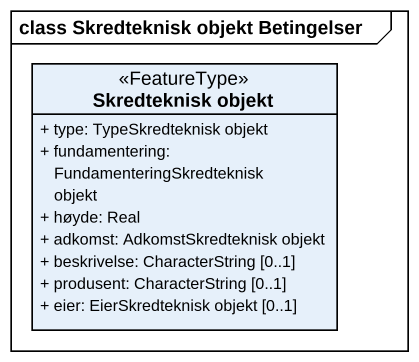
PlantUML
@startuml
mainframe class Skredteknisk objekt Betingelser
hide circle
hide empty members
skinparam classAttributeIconSize 0
class "Skredteknisk objekt" as Skredteknisk_objekt <<FeatureType>> {
  + type: TypeSkredteknisk objekt
  + fundamentering: FundamenteringSkredteknisk objekt
  + høyde: Real
  + adkomst: AdkomstSkredteknisk objekt
  + beskrivelse: CharacterString [0..1]
  + produsent: CharacterString [0..1]
  + eier: EierSkredteknisk objekt [0..1]
}
@enduml
